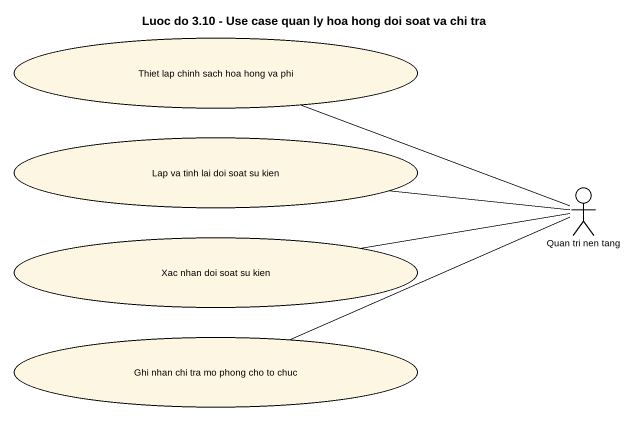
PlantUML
@startuml
title Luoc do 3.10 - Use case quan ly hoa hong doi soat va chi tra
usecase "Thiet lap chinh sach hoa hong va phi" as Thiet_lap_chinh_sach_hoa
usecase "Lap va tinh lai doi soat su kien" as Lap_va_tinh_lai_doi_soat_su
actor "Quan tri nen tang" as Quan_tri_nen_tang
usecase "Xac nhan doi soat su kien" as Xac_nhan_doi_soat_su_kien
usecase "Ghi nhan chi tra mo phong cho to chuc" as Ghi_nhan_chi_tra_mo_phong
Quan_tri_nen_tang -left- Thiet_lap_chinh_sach_hoa
Quan_tri_nen_tang -left- Lap_va_tinh_lai_doi_soat_su
Quan_tri_nen_tang -left- Xac_nhan_doi_soat_su_kien
Quan_tri_nen_tang -left- Ghi_nhan_chi_tra_mo_phong
@enduml
